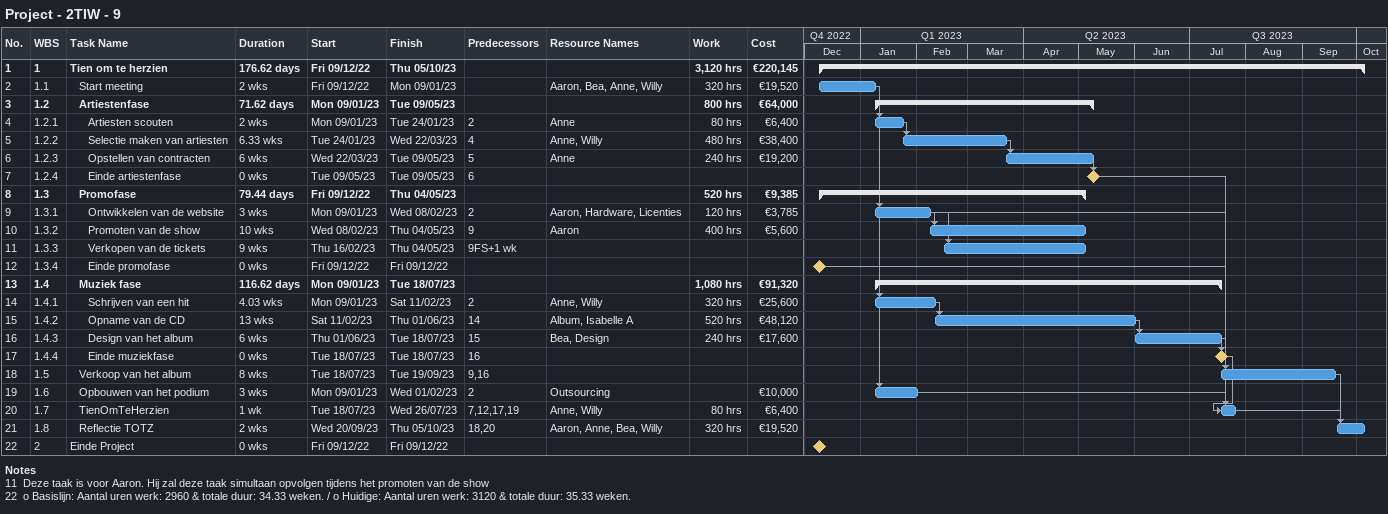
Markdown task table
Project - 2TIW - 9

| ID | WBS | Task | Duration | Start | Finish | Predecessors | Resources | Work (h) | Cost (€) |
|---|---|---|---|---|---|---|---|---|---|
| 1 | 1 | **Tien om te herzien** | 176.62d | 2022-12-09 | 2023-10-05 |  |  | 3120 | 220145 |
| 2 | 1.1 | Start meeting | 2w | 2022-12-09 | 2023-01-09 |  | Aaron, Bea, Anne, Willy | 320 | 19520 |
| 3 | 1.2 | **Artiestenfase** | 71.62d | 2023-01-09 | 2023-05-09 |  |  | 800 | 64000 |
| 4 | 1.2.1 | Artiesten scouten | 2w | 2023-01-09 | 2023-01-24 | 2 | Anne | 80 | 6400 |
| 5 | 1.2.2 | Selectie maken van artiesten | 6.33w | 2023-01-24 | 2023-03-22 | 4 | Anne, Willy | 480 | 38400 |
| 6 | 1.2.3 | Opstellen van contracten | 6w | 2023-03-22 | 2023-05-09 | 5 | Anne | 240 | 19200 |
| 7 | 1.2.4 | Einde artiestenfase | 0w | 2023-05-09 | 2023-05-09 | 6 |  |  |  |
| 8 | 1.3 | **Promofase** | 79.44d | 2022-12-09 | 2023-05-04 |  |  | 520 | 9385 |
| 9 | 1.3.1 | Ontwikkelen van de website | 3w | 2023-01-09 | 2023-02-08 | 2 | Aaron, Hardware, Licenties | 120 | 3785 |
| 10 | 1.3.2 | Promoten van de show | 10w | 2023-02-08 | 2023-05-04 | 9 | Aaron | 400 | 5600 |
| 11 | 1.3.3 | Verkopen van de tickets | 9w | 2023-02-16 | 2023-05-04 | 9FS+1w |  |  |  |
| 12 | 1.3.4 | Einde promofase | 0w | 2022-12-09 | 2022-12-09 |  |  |  |  |
| 13 | 1.4 | **Muziek fase** | 116.62d | 2023-01-09 | 2023-07-18 |  |  | 1080 | 91320 |
| 14 | 1.4.1 | Schrijven van een hit | 4.03w | 2023-01-09 | 2023-02-11 | 2 | Anne, Willy | 320 | 25600 |
| 15 | 1.4.2 | Opname van de CD | 13w | 2023-02-11 | 2023-06-01 | 14 | Album, Isabelle A | 520 | 48120 |
| 16 | 1.4.3 | Design van het album | 6w | 2023-06-01 | 2023-07-18 | 15 | Bea, Design | 240 | 17600 |
| 17 | 1.4.4 | Einde muziekfase | 0w | 2023-07-18 | 2023-07-18 | 16 |  |  |  |
| 18 | 1.5 | Verkoop van het album | 8w | 2023-07-18 | 2023-09-19 | 9, 16 |  |  |  |
| 19 | 1.6 | Opbouwen van het podium | 3w | 2023-01-09 | 2023-02-01 | 2 | Outsourcing |  | 10000 |
| 20 | 1.7 | TienOmTeHerzien | 1w | 2023-07-18 | 2023-07-26 | 7, 12, 17, 19 | Anne, Willy | 80 | 6400 |
| 21 | 1.8 | Reflectie TOTZ | 2w | 2023-09-20 | 2023-10-05 | 18, 20 | Aaron, Anne, Bea, Willy | 320 | 19520 |
| 22 | 2 | Einde Project | 0w | 2022-12-09 | 2022-12-09 |  |  |  |  |

Notes
- 11: Deze taak is voor Aaron. Hij zal deze taak simultaan opvolgen tijdens het promoten van de show
- 22: o Basislijn: Aantal uren werk: 2960 & totale duur: 34.33 weken. / o Huidige: Aantal uren werk: 3120 & totale duur: 35.33 weken.
